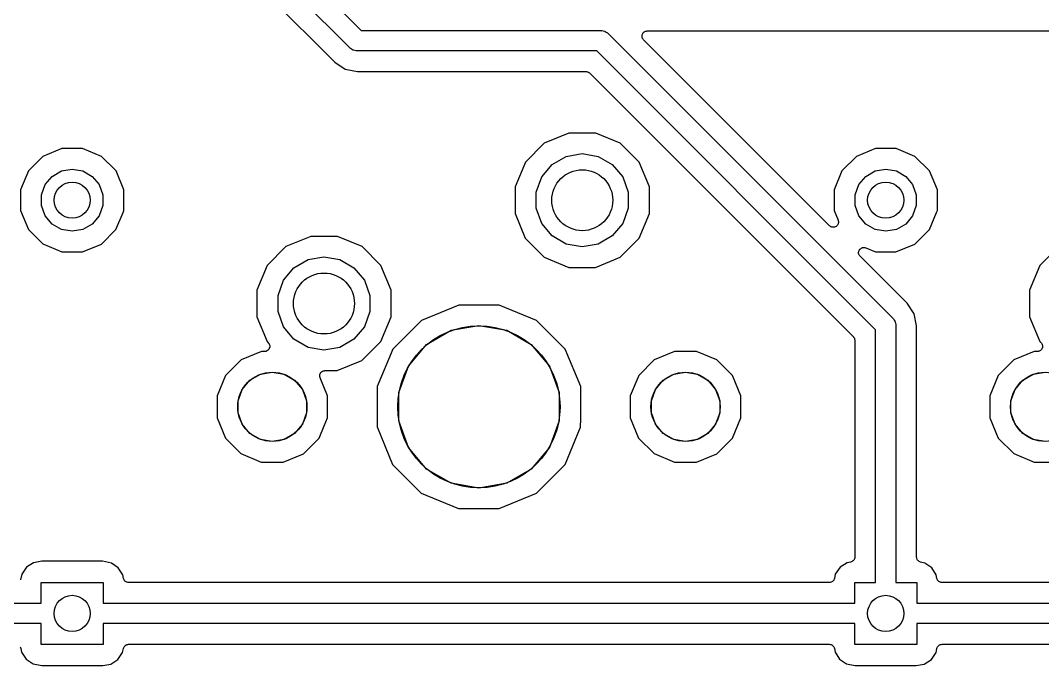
# Model space of a CAD drawing. Extents: x 36 to 201, y -145 to -29.
# Drawn here: x 143.73 to 168.86, y -66.36 to -50.5 of the extents above; entities that cross this region are included whole.
import ezdxf

# ---------------------------------------------------------------- set-up
doc = ezdxf.new("R2010")
doc.units = 0
doc.header["$MEASUREMENT"] = 0
doc.layers.add('BLACK', color=7, linetype='CONTINUOUS')

msp = doc.modelspace()

# ---------------------------------------------------------------- linework, layer by layer
at = {"layer": 'Black'}
for p, q in [((150.25, -48.8964), (152.104, -50.75)), ((151.823, -51.1768), (149.823, -49.1768)), ((149.473, -49.5448), (151.455, -51.5271)), ((152.104, -50.75), (158, -50.75)), ((158, -50.75), (158.011, -50.7519)), ((158.011, -50.7519), (158.022, -50.751)), ((158.022, -50.751), (158.053, -50.7594)), ((158.053, -50.7594), (158.086, -50.7651)), ((159.104, -50.7623), (159.12, -50.7609)), ((159.12, -50.7609), (159.137, -50.758)), ((159.137, -50.758), (176.633, -50.758)), ((158.086, -50.7651), (158.095, -50.7706)), ((158.095, -50.7706), (158.106, -50.7734)), ((158.106, -50.7734), (158.132, -50.7922)), ((158.132, -50.7922), (158.161, -50.8085)), ((158.161, -50.8085), (158.168, -50.8169)), ((158.168, -50.8169), (158.177, -50.8232)), ((158.177, -50.8232), (165.177, -57.8232)), ((159.01, -50.8961), (159.012, -50.8795)), ((159.012, -50.9015), (159.01, -50.8961)), ((159.012, -50.8629), (159.013, -50.8577)), ((159.012, -50.8795), (159.012, -50.8629)), ((159.012, -50.9071), (159.012, -50.9015)), ((159.017, -50.9226), (159.012, -50.9071)), ((159.013, -50.8577), (159.014, -50.8521)), ((159.014, -50.8521), (159.021, -50.8371)), ((159.021, -50.9387), (159.017, -50.9226)), ((159.021, -50.8371), (159.027, -50.8215)), ((159.025, -50.9432), (159.021, -50.9387)), ((159.027, -50.9485), (159.025, -50.9432)), ((159.027, -50.8215), (159.03, -50.8172)), ((159.037, -50.9612), (159.027, -50.9485)), ((159.03, -50.8172), (159.033, -50.8122)), ((159.033, -50.8122), (159.044, -50.8004)), ((159.047, -50.9748), (159.037, -50.9612)), ((159.044, -50.8004), (159.055, -50.7877)), ((163.622, -55.5498), (159.047, -50.9748)), ((159.055, -50.7877), (159.06, -50.7849)), ((159.06, -50.7849), (159.064, -50.781)), ((159.064, -50.781), (159.079, -50.774)), ((159.079, -50.774), (159.093, -50.7657)), ((159.093, -50.7657), (159.099, -50.7647)), ((159.099, -50.7647), (159.104, -50.7623)), ((151.832, -51.1831), (151.823, -51.1768)), ((151.839, -51.1915), (151.832, -51.1831)), ((151.868, -51.2078), (151.839, -51.1915)), ((151.894, -51.2266), (151.868, -51.2078)), ((151.905, -51.2294), (151.894, -51.2266)), ((151.914, -51.2349), (151.905, -51.2294)), ((151.947, -51.2406), (151.914, -51.2349)), ((151.978, -51.249), (151.947, -51.2406)), ((151.989, -51.2481), (151.978, -51.249)), ((152, -51.25), (151.989, -51.2481)), ((157.896, -51.25), (152, -51.25)), ((164.75, -58.1036), (157.896, -51.25)), ((151.455, -51.5271), (151.711, -51.698)), ((151.711, -51.698), (152.013, -51.758)), ((152.013, -51.758), (157.633, -51.758)), ((157.633, -51.758), (157.639, -51.759)), ((157.639, -51.759), (157.644, -51.7585)), ((157.644, -51.7585), (157.661, -51.7628)), ((157.661, -51.7628), (157.677, -51.7657)), ((157.677, -51.7657), (157.682, -51.7685)), ((157.682, -51.7685), (157.687, -51.7699)), ((157.687, -51.7699), (157.701, -51.7794)), ((157.701, -51.7794), (157.715, -51.7877)), ((157.715, -51.7877), (157.719, -51.792)), ((157.719, -51.792), (157.723, -51.7952)), ((157.723, -51.7952), (164.205, -58.2768)), ((157.213, -53.2687), (156.606, -53.5195)), ((157.87, -53.2693), (157.213, -53.2687)), ((158.476, -53.5212), (157.87, -53.2693)), ((156.606, -53.5195), (156.141, -53.9836)), ((158.94, -53.986), (158.476, -53.5212)), ((144.748, -53.6498), (144.282, -53.8427)), ((145.254, -53.6502), (144.748, -53.6498)), ((145.72, -53.844), (145.254, -53.6502)), ((157.148, -53.8418), (157.54, -53.7726)), ((157.54, -53.7726), (157.932, -53.8418)), ((164.748, -53.6498), (164.282, -53.8427)), ((165.254, -53.6502), (164.748, -53.6498)), ((165.72, -53.844), (165.254, -53.6502)), ((144.282, -53.8427), (143.924, -54.1997)), ((146.077, -54.2015), (145.72, -53.844)), ((156.141, -53.9836), (155.889, -54.5902)), ((156.802, -54.0411), (157.148, -53.8418)), ((157.932, -53.8418), (158.278, -54.0411)), ((159.191, -54.593), (158.94, -53.986)), ((164.282, -53.8427), (163.924, -54.1997)), ((166.077, -54.2015), (165.72, -53.844)), ((143.924, -54.1997), (143.73, -54.6663)), ((144.508, -54.334), (144.738, -54.2012)), ((144.738, -54.2012), (145, -54.1551)), ((145, -54.1551), (145.262, -54.2012)), ((145.262, -54.2012), (145.492, -54.334)), ((146.27, -54.6685), (146.077, -54.2015)), ((156.546, -54.3463), (156.802, -54.0411)), ((158.278, -54.0411), (158.534, -54.3463)), ((163.924, -54.1997), (163.73, -54.6663)), ((164.508, -54.334), (164.738, -54.2012)), ((164.738, -54.2012), (165, -54.1551)), ((165, -54.1551), (165.262, -54.2012)), ((165.262, -54.2012), (165.492, -54.334)), ((166.27, -54.6685), (166.077, -54.2015)), ((144.338, -54.5375), (144.508, -54.334)), ((145.492, -54.334), (145.662, -54.5375)), ((156.41, -54.7208), (156.546, -54.3463)), ((158.534, -54.3463), (158.67, -54.7208)), ((164.338, -54.5375), (164.508, -54.334)), ((165.492, -54.334), (165.662, -54.5375)), ((143.73, -54.6663), (143.73, -55.1715)), ((144.247, -54.7872), (144.338, -54.5375)), ((145.662, -54.5375), (145.753, -54.7872)), ((146.27, -55.1737), (146.27, -54.6685)), ((155.889, -54.5902), (155.889, -55.247)), ((156.41, -55.1192), (156.41, -54.7208)), ((158.67, -54.7208), (158.67, -55.1192)), ((159.191, -55.2498), (159.191, -54.593)), ((163.73, -54.6663), (163.73, -55.1715)), ((164.247, -54.7872), (164.338, -54.5375)), ((165.662, -54.5375), (165.753, -54.7872)), ((166.27, -55.1737), (166.27, -54.6685)), ((144.247, -55.0528), (144.247, -54.7872)), ((145.753, -54.7872), (145.753, -55.0528)), ((164.247, -55.0528), (164.247, -54.7872)), ((165.753, -54.7872), (165.753, -55.0528)), ((143.73, -55.1715), (143.923, -55.6385)), ((144.338, -55.3025), (144.247, -55.0528)), ((145.753, -55.0528), (145.662, -55.3025)), ((146.076, -55.6403), (146.249, -55.2234)), ((146.249, -55.2234), (146.27, -55.1737)), ((146.249, -55.2234), (146.249, -55.2234)), ((155.889, -55.247), (156.14, -55.854)), ((156.546, -55.4937), (156.41, -55.1192)), ((158.67, -55.1192), (158.534, -55.4937)), ((158.939, -55.8564), (159.191, -55.2498)), ((163.73, -55.1715), (163.829, -55.4115)), ((164.338, -55.3025), (164.247, -55.0528)), ((165.753, -55.0528), (165.662, -55.3025)), ((166.076, -55.6403), (166.249, -55.2234)), ((166.249, -55.2234), (166.27, -55.1737)), ((166.249, -55.2234), (166.249, -55.2234)), ((144.508, -55.506), (144.338, -55.3025)), ((144.738, -55.6388), (144.508, -55.506)), ((145.492, -55.506), (145.262, -55.6388)), ((145.662, -55.3025), (145.492, -55.506)), ((156.802, -55.7989), (156.546, -55.4937)), ((158.534, -55.4937), (158.278, -55.7989)), ((163.814, -55.5348), (163.812, -55.5374)), ((163.816, -55.5328), (163.814, -55.5348)), ((163.824, -55.5154), (163.816, -55.5328)), ((163.833, -55.4983), (163.824, -55.5154)), ((163.829, -55.4115), (163.833, -55.4303)), ((163.833, -55.4303), (163.838, -55.4489)), ((163.834, -55.4928), (163.833, -55.4954)), ((163.833, -55.4954), (163.833, -55.4983)), ((163.836, -55.4737), (163.834, -55.4928)), ((163.838, -55.4546), (163.836, -55.4737)), ((163.838, -55.4489), (163.838, -55.4518)), ((163.838, -55.4518), (163.838, -55.4546)), ((164.508, -55.506), (164.338, -55.3025)), ((164.738, -55.6388), (164.508, -55.506)), ((165.492, -55.506), (165.262, -55.6388)), ((165.662, -55.3025), (165.492, -55.506)), ((143.923, -55.6385), (144.28, -55.996)), ((145, -55.6849), (144.738, -55.6388)), ((145.262, -55.6388), (145, -55.6849)), ((145.718, -55.9973), (146.076, -55.6403)), ((163.638, -55.5608), (163.622, -55.5498)), ((163.653, -55.5726), (163.638, -55.5608)), ((163.656, -55.5734), (163.653, -55.5726)), ((163.658, -55.5751), (163.656, -55.5734)), ((163.676, -55.5801), (163.658, -55.5751)), ((163.695, -55.5859), (163.676, -55.5801)), ((163.698, -55.5858), (163.695, -55.5859)), ((163.7, -55.5865), (163.698, -55.5858)), ((163.72, -55.5848), (163.7, -55.5865)), ((163.739, -55.584), (163.72, -55.5848)), ((163.742, -55.5829), (163.739, -55.584)), ((163.744, -55.5827), (163.742, -55.5829)), ((163.762, -55.5745), (163.744, -55.5827)), ((163.78, -55.5671), (163.762, -55.5745)), ((163.782, -55.5652), (163.78, -55.5671)), ((163.784, -55.564), (163.782, -55.5652)), ((163.798, -55.5504), (163.784, -55.564)), ((163.812, -55.5374), (163.798, -55.5504)), ((165, -55.6849), (164.738, -55.6388)), ((165.262, -55.6388), (165, -55.6849)), ((165.718, -55.9973), (166.076, -55.6403)), ((144.28, -55.996), (144.746, -56.1898)), ((145.252, -56.1902), (145.718, -55.9973)), ((150.863, -55.8087), (150.256, -56.0595)), ((151.52, -55.8093), (150.863, -55.8087)), ((152.126, -56.0612), (151.52, -55.8093)), ((156.14, -55.854), (156.604, -56.3188)), ((157.148, -55.9982), (156.802, -55.7989)), ((157.54, -56.0674), (157.148, -55.9982)), ((157.932, -55.9982), (157.54, -56.0674)), ((158.278, -55.7989), (157.932, -55.9982)), ((158.474, -56.3205), (158.939, -55.8564)), ((165.252, -56.1902), (165.718, -55.9973)), ((144.746, -56.1898), (145.252, -56.1902)), ((150.256, -56.0595), (149.791, -56.5236)), ((152.59, -56.526), (152.126, -56.0612)), ((164.333, -56.2195), (164.335, -56.2002)), ((164.334, -56.2221), (164.333, -56.2195)), ((164.334, -56.2249), (164.334, -56.2221)), ((164.34, -56.2434), (164.334, -56.2249)), ((164.335, -56.2002), (164.336, -56.1808)), ((164.336, -56.1808), (164.337, -56.1783)), ((164.337, -56.1756), (164.346, -56.158)), ((164.337, -56.1783), (164.337, -56.1756)), ((164.345, -56.2621), (164.34, -56.2434)), ((164.346, -56.2643), (164.345, -56.2621)), ((164.346, -56.158), (164.353, -56.1401)), ((164.347, -56.267), (164.346, -56.2643)), ((164.359, -56.2824), (164.347, -56.267)), ((164.353, -56.1401), (164.355, -56.1381)), ((164.355, -56.1381), (164.356, -56.1356)), ((164.356, -56.1356), (164.37, -56.1219)), ((164.37, -56.2982), (164.359, -56.2824)), ((164.37, -56.1219), (164.383, -56.1076)), ((164.383, -56.1076), (164.385, -56.1063)), ((164.385, -56.1063), (164.387, -56.1044)), ((164.387, -56.1044), (164.405, -56.0962)), ((164.405, -56.0962), (164.422, -56.0873)), ((164.422, -56.0873), (164.425, -56.0869)), ((164.425, -56.0869), (164.427, -56.0858)), ((164.427, -56.0858), (164.446, -56.0841)), ((164.446, -56.0841), (164.466, -56.0815)), ((164.466, -56.0815), (164.468, -56.0821)), ((164.468, -56.0821), (164.471, -56.0819)), ((164.471, -56.0819), (164.49, -56.0869)), ((164.49, -56.0869), (164.509, -56.0911)), ((164.509, -56.0911), (164.746, -56.1898)), ((164.746, -56.1898), (165.252, -56.1902)), ((169.256, -56.0595), (168.791, -56.5236)), ((149.791, -56.5236), (149.539, -57.1302)), ((150.452, -56.5811), (150.798, -56.3818)), ((150.798, -56.3818), (151.19, -56.3126)), ((151.19, -56.3126), (151.582, -56.3818)), ((151.582, -56.3818), (151.928, -56.5811)), ((152.841, -57.133), (152.59, -56.526)), ((156.604, -56.3188), (157.21, -56.5707)), ((157.867, -56.5713), (158.474, -56.3205)), ((165.527, -57.4552), (164.37, -56.2982)), ((168.791, -56.5236), (168.539, -57.1302)), ((150.196, -56.8863), (150.452, -56.5811)), ((151.928, -56.5811), (152.184, -56.8863)), ((157.21, -56.5707), (157.867, -56.5713)), ((150.06, -57.2608), (150.196, -56.8863)), ((152.184, -56.8863), (152.32, -57.2608)), ((149.539, -57.1302), (149.539, -57.787)), ((150.06, -57.6592), (150.06, -57.2608)), ((152.32, -57.2608), (152.32, -57.6592)), ((152.841, -57.7898), (152.841, -57.133)), ((168.539, -57.1302), (168.539, -57.787)), ((154.505, -57.4977), (153.585, -57.8778)), ((155.5, -57.4985), (154.505, -57.4977)), ((156.419, -57.8802), (155.5, -57.4985)), ((165.698, -57.7109), (165.527, -57.4552)), ((149.539, -57.787), (149.79, -58.394)), ((150.196, -58.0337), (150.06, -57.6592)), ((152.32, -57.6592), (152.184, -58.0337)), ((152.589, -58.3964), (152.841, -57.7898)), ((165.758, -58.0125), (165.698, -57.7109)), ((168.539, -57.787), (168.79, -58.394)), ((150.452, -58.3389), (150.196, -58.0337)), ((152.184, -58.0337), (151.928, -58.3389)), ((153.585, -57.8778), (152.88, -58.5809)), ((154.315, -58.1192), (155, -57.9985)), ((155, -57.9985), (155.685, -58.1192)), ((157.122, -58.5846), (156.419, -57.8802)), ((165.177, -57.8232), (165.183, -57.8322)), ((165.183, -57.8322), (165.192, -57.8393)), ((165.192, -57.8393), (165.208, -57.8676)), ((165.208, -57.8676), (165.227, -57.8943)), ((165.227, -57.8943), (165.229, -57.905)), ((165.229, -57.905), (165.235, -57.9145)), ((165.235, -57.9145), (165.241, -57.9467)), ((165.241, -57.9467), (165.249, -57.9782)), ((165.249, -57.9782), (165.248, -57.9892)), ((165.248, -57.9892), (165.25, -58)), ((165.25, -58), (165.25, -64.318)), ((165.758, -60.2943), (165.758, -58.0125)), ((153.713, -58.4667), (154.315, -58.1192)), ((155.685, -58.1192), (156.287, -58.4667)), ((164.205, -58.2768), (164.208, -58.2814)), ((164.208, -58.2814), (164.212, -58.2849)), ((164.212, -58.2849), (164.221, -58.2993)), ((164.221, -58.2993), (164.23, -58.3129)), ((164.75, -64.318), (164.75, -58.1036)), ((149.79, -58.394), (149.82, -58.4242)), ((149.82, -58.4242), (149.829, -58.4378)), ((149.829, -58.4378), (149.84, -58.4505)), ((149.84, -58.4505), (149.842, -58.4558)), ((149.842, -58.4558), (149.845, -58.4604)), ((149.845, -58.4604), (149.849, -58.4764)), ((149.852, -58.5469), (149.845, -58.5619)), ((149.849, -58.4764), (149.855, -58.492)), ((149.853, -58.5413), (149.852, -58.5469)), ((149.855, -58.5361), (149.853, -58.5413)), ((149.855, -58.492), (149.855, -58.4976)), ((149.855, -58.4976), (149.856, -58.503)), ((149.856, -58.503), (149.855, -58.5195)), ((149.855, -58.5195), (149.855, -58.5361)), ((150.798, -58.5382), (150.452, -58.3389)), ((151.19, -58.6074), (150.798, -58.5382)), ((151.582, -58.5382), (151.19, -58.6074)), ((151.928, -58.3389), (151.582, -58.5382)), ((152.124, -58.8605), (152.589, -58.3964)), ((153.267, -58.9992), (153.713, -58.4667)), ((156.287, -58.4667), (156.733, -58.9992)), ((164.23, -58.3129), (164.232, -58.3183)), ((164.232, -58.3183), (164.234, -58.3231)), ((164.234, -58.3231), (164.237, -58.3395)), ((164.237, -58.3395), (164.242, -58.3555)), ((164.242, -58.3555), (164.241, -58.3611)), ((164.241, -58.3611), (164.242, -58.3666)), ((164.242, -58.3666), (164.242, -63.6937)), ((168.79, -58.394), (168.82, -58.4242)), ((168.82, -58.4242), (168.829, -58.4378)), ((168.829, -58.4378), (168.84, -58.4505)), ((168.84, -58.4505), (168.842, -58.4558)), ((168.842, -58.4558), (168.845, -58.4604)), ((168.845, -58.4604), (168.849, -58.4764)), ((168.852, -58.5469), (168.845, -58.5619)), ((168.849, -58.4764), (168.855, -58.492)), ((168.853, -58.5413), (168.852, -58.5469)), ((168.855, -58.5361), (168.853, -58.5413)), ((168.855, -58.492), (168.855, -58.4976)), ((168.855, -58.4976), (168.856, -58.503)), ((168.856, -58.503), (168.855, -58.5195)), ((168.855, -58.5195), (168.855, -58.5361)), ((149.651, -58.6409), (149.151, -58.8473)), ((149.73, -58.6409), (149.651, -58.6409)), ((149.746, -58.6381), (149.73, -58.6409)), ((149.763, -58.6366), (149.746, -58.6381)), ((149.768, -58.6343), (149.763, -58.6366)), ((149.773, -58.6333), (149.768, -58.6343)), ((149.788, -58.625), (149.773, -58.6333)), ((149.803, -58.618), (149.788, -58.625)), ((149.807, -58.6141), (149.803, -58.618)), ((149.811, -58.6113), (149.807, -58.6141)), ((149.822, -58.5986), (149.811, -58.6113)), ((149.834, -58.5869), (149.822, -58.5986)), ((149.836, -58.5818), (149.834, -58.5869)), ((149.84, -58.5775), (149.836, -58.5818)), ((149.845, -58.5619), (149.84, -58.5775)), ((152.88, -58.5809), (152.499, -59.5002)), ((157.502, -59.5045), (157.122, -58.5846)), ((159.811, -58.6409), (159.311, -58.8473)), ((160.351, -58.6413), (159.811, -58.6409)), ((160.851, -58.8487), (160.351, -58.6413)), ((168.651, -58.6409), (168.151, -58.8473)), ((168.73, -58.6409), (168.651, -58.6409)), ((168.746, -58.6381), (168.73, -58.6409)), ((168.763, -58.6366), (168.746, -58.6381)), ((168.768, -58.6343), (168.763, -58.6366)), ((168.773, -58.6333), (168.768, -58.6343)), ((168.788, -58.625), (168.773, -58.6333)), ((168.803, -58.618), (168.788, -58.625)), ((168.807, -58.6141), (168.803, -58.618)), ((168.811, -58.6113), (168.807, -58.6141)), ((168.822, -58.5986), (168.811, -58.6113)), ((168.834, -58.5869), (168.822, -58.5986)), ((168.836, -58.5818), (168.834, -58.5869)), ((168.84, -58.5775), (168.836, -58.5818)), ((168.845, -58.5619), (168.84, -58.5775)), ((149.151, -58.8473), (148.769, -59.2292)), ((151.517, -59.1113), (152.124, -58.8605)), ((153.029, -59.6524), (153.267, -58.9992)), ((156.733, -58.9992), (156.971, -59.6524)), ((159.311, -58.8473), (158.929, -59.2292)), ((161.233, -59.2313), (160.851, -58.8487)), ((168.151, -58.8473), (167.769, -59.2292)), ((148.769, -59.2292), (148.561, -59.7285)), ((149.371, -59.3457), (149.628, -59.1974)), ((149.628, -59.1974), (149.92, -59.1458)), ((149.92, -59.1458), (150.212, -59.1974)), ((150.212, -59.1974), (150.469, -59.3457)), ((151.086, -59.2434), (151.088, -59.2297)), ((151.088, -59.2516), (151.086, -59.2434)), ((151.088, -59.2159), (151.091, -59.208)), ((151.088, -59.2297), (151.088, -59.2159)), ((151.088, -59.26), (151.088, -59.2516)), ((151.093, -59.273), (151.088, -59.26)), ((151.091, -59.208), (151.092, -59.1997)), ((151.092, -59.1997), (151.098, -59.1874)), ((151.096, -59.2865), (151.093, -59.273)), ((151.279, -59.7309), (151.096, -59.2865)), ((151.098, -59.1874), (151.103, -59.1744)), ((151.103, -59.1744), (151.108, -59.168)), ((151.108, -59.168), (151.112, -59.1606)), ((151.112, -59.1606), (151.122, -59.1513)), ((151.122, -59.1513), (151.131, -59.1407)), ((151.131, -59.1407), (151.139, -59.1365)), ((151.139, -59.1365), (151.145, -59.1308)), ((151.145, -59.1308), (151.158, -59.1256)), ((151.158, -59.1256), (151.17, -59.1186)), ((151.17, -59.1186), (151.178, -59.1172)), ((151.178, -59.1172), (151.186, -59.114)), ((151.186, -59.114), (151.199, -59.1134)), ((151.199, -59.1134), (151.213, -59.111)), ((151.213, -59.111), (151.517, -59.1113)), ((158.929, -59.2292), (158.721, -59.7285)), ((159.531, -59.3457), (159.788, -59.1974)), ((159.788, -59.1974), (160.08, -59.1458)), ((160.08, -59.1458), (160.372, -59.1974)), ((160.372, -59.1974), (160.629, -59.3457)), ((161.439, -59.7309), (161.233, -59.2313)), ((167.769, -59.2292), (167.561, -59.7285)), ((168.371, -59.3457), (168.628, -59.1974)), ((168.628, -59.1974), (168.92, -59.1458)), ((149.18, -59.5729), (149.371, -59.3457)), ((150.469, -59.3457), (150.66, -59.5729)), ((152.499, -59.5002), (152.498, -60.4955)), ((157.502, -60.2942), (157.502, -59.5045)), ((159.34, -59.5729), (159.531, -59.3457)), ((160.629, -59.3457), (160.82, -59.5729)), ((168.18, -59.5729), (168.371, -59.3457)), ((148.561, -59.7285), (148.561, -60.2691)), ((149.079, -59.8517), (149.18, -59.5729)), ((150.66, -59.5729), (150.761, -59.8517)), ((151.279, -60.2715), (151.279, -59.7309)), ((153.029, -60.3476), (153.029, -59.6524)), ((156.971, -59.6524), (156.971, -60.3476)), ((158.721, -59.7285), (158.721, -60.2691)), ((159.239, -59.8517), (159.34, -59.5729)), ((160.82, -59.5729), (160.921, -59.8517)), ((161.439, -60.2715), (161.439, -59.7309)), ((167.561, -59.7285), (167.561, -60.2691)), ((168.079, -59.8517), (168.18, -59.5729)), ((149.079, -60.1483), (149.079, -59.8517)), ((150.761, -59.8517), (150.761, -60.1483)), ((159.239, -60.1483), (159.239, -59.8517)), ((160.921, -59.8517), (160.921, -60.1483)), ((168.079, -60.1483), (168.079, -59.8517)), ((148.561, -60.2691), (148.767, -60.7687)), ((149.18, -60.4271), (149.079, -60.1483)), ((150.761, -60.1483), (150.66, -60.4271)), ((151.195, -60.4719), (151.279, -60.2715)), ((157.501, -60.4998), (157.502, -60.2942)), ((157.502, -60.2942), (157.502, -60.2942)), ((158.721, -60.2691), (158.927, -60.7687)), ((159.34, -60.4271), (159.239, -60.1483)), ((160.921, -60.1483), (160.82, -60.4271)), ((161.231, -60.7708), (161.439, -60.2715)), ((165.758, -63.6955), (165.758, -60.2943)), ((167.561, -60.2691), (167.767, -60.7687)), ((168.18, -60.4271), (168.079, -60.1483)), ((149.371, -60.6543), (149.18, -60.4271)), ((150.66, -60.4271), (150.469, -60.6543)), ((151.071, -60.7708), (151.195, -60.4719)), ((152.498, -60.4955), (152.878, -61.4154)), ((153.267, -61.0008), (153.029, -60.3476)), ((156.971, -60.3476), (156.733, -61.0008)), ((157.12, -61.4191), (157.501, -60.4998)), ((159.531, -60.6543), (159.34, -60.4271)), ((160.82, -60.4271), (160.629, -60.6543)), ((168.371, -60.6543), (168.18, -60.4271)), ((148.767, -60.7687), (149.149, -61.1513)), ((149.628, -60.8026), (149.371, -60.6543)), ((149.92, -60.8541), (149.628, -60.8026)), ((150.212, -60.8026), (149.92, -60.8541)), ((150.469, -60.6543), (150.212, -60.8026)), ((150.689, -61.1527), (151.071, -60.7708)), ((158.927, -60.7687), (159.309, -61.1513)), ((159.788, -60.8026), (159.531, -60.6543)), ((160.08, -60.8541), (159.788, -60.8026)), ((160.372, -60.8026), (160.08, -60.8541)), ((160.629, -60.6543), (160.372, -60.8026)), ((160.849, -61.1527), (161.231, -60.7708)), ((167.767, -60.7687), (168.149, -61.1513)), ((168.628, -60.8026), (168.371, -60.6543)), ((168.92, -60.8541), (168.628, -60.8026)), ((153.713, -61.5332), (153.267, -61.0008)), ((156.733, -61.0008), (156.287, -61.5332)), ((149.149, -61.1513), (149.649, -61.3587)), ((150.189, -61.3591), (150.689, -61.1527)), ((159.309, -61.1513), (159.809, -61.3587)), ((160.349, -61.3591), (160.849, -61.1527)), ((168.149, -61.1513), (168.649, -61.3587)), ((149.649, -61.3587), (150.189, -61.3591)), ((152.878, -61.4154), (153.581, -62.1198)), ((154.315, -61.8808), (153.713, -61.5332)), ((156.287, -61.5332), (155.685, -61.8808)), ((156.415, -62.1222), (157.12, -61.4191)), ((159.809, -61.3587), (160.349, -61.3591)), ((168.649, -61.3587), (169.189, -61.3591)), ((155, -62.0015), (154.315, -61.8808)), ((155.685, -61.8808), (155, -62.0015)), ((153.581, -62.1198), (154.5, -62.5015)), ((155.495, -62.5023), (156.415, -62.1222)), ((154.5, -62.5015), (155.495, -62.5023)), ((144.25, -63.7976), (144.051, -63.8351)), ((145.749, -63.7976), (144.25, -63.7976)), ((145.963, -63.8409), (145.749, -63.7976)), ((164.138, -63.8185), (164.051, -63.8351)), ((164.158, -63.811), (164.138, -63.8185)), ((164.178, -63.8037), (164.158, -63.811)), ((164.179, -63.8032), (164.178, -63.8037)), ((164.18, -63.803), (164.179, -63.8032)), ((164.196, -63.789), (164.18, -63.803)), ((164.212, -63.7753), (164.196, -63.789)), ((164.213, -63.7747), (164.212, -63.7753)), ((164.224, -63.7557), (164.213, -63.7742)), ((164.213, -63.7742), (164.213, -63.7747)), ((164.234, -63.7371), (164.224, -63.7557)), ((164.235, -63.7358), (164.234, -63.7364)), ((164.234, -63.7364), (164.234, -63.7371)), ((164.238, -63.7147), (164.235, -63.7358)), ((164.242, -63.6937), (164.238, -63.7147)), ((165.762, -63.7156), (165.758, -63.6955)), ((165.765, -63.7359), (165.762, -63.7156)), ((165.765, -63.7373), (165.765, -63.7359)), ((165.766, -63.7389), (165.765, -63.7373)), ((165.776, -63.7567), (165.766, -63.7389)), ((165.786, -63.7746), (165.776, -63.7567)), ((165.787, -63.7757), (165.786, -63.7746)), ((165.788, -63.7771), (165.787, -63.7757)), ((165.803, -63.7903), (165.788, -63.7771)), ((165.819, -63.8038), (165.803, -63.7903)), ((165.82, -63.8044), (165.819, -63.8038)), ((165.821, -63.8055), (165.82, -63.8044)), ((165.841, -63.8125), (165.821, -63.8055)), ((165.86, -63.8199), (165.841, -63.8125)), ((165.963, -63.8409), (165.86, -63.8199)), ((143.877, -63.9468), (143.761, -64.1165)), ((144.051, -63.8351), (143.877, -63.9468)), ((146.133, -63.9569), (145.963, -63.8409)), ((146.245, -64.1305), (146.133, -63.9569)), ((163.877, -63.9468), (163.761, -64.1165)), ((164.051, -63.8351), (163.877, -63.9468)), ((166.133, -63.9569), (165.963, -63.8409)), ((166.245, -64.1305), (166.133, -63.9569)), ((143.732, -64.2393), (143.725, -64.2585)), ((143.74, -64.2202), (143.732, -64.2393)), ((143.761, -64.1165), (143.74, -64.2202)), ((144.238, -64.83), (144.238, -64.318)), ((144.238, -64.318), (145.762, -64.318)), ((145.762, -64.318), (145.762, -64.83)), ((146.261, -64.2185), (146.245, -64.1305)), ((146.269, -64.2385), (146.261, -64.2185)), ((146.276, -64.2585), (146.269, -64.2385)), ((146.277, -64.2591), (146.276, -64.2585)), ((146.277, -64.2598), (146.277, -64.2591)), ((146.291, -64.276), (146.277, -64.2598)), ((146.305, -64.2923), (146.291, -64.276)), ((146.305, -64.2927), (146.305, -64.2923)), ((146.306, -64.2932), (146.305, -64.2927)), ((146.324, -64.3037), (146.306, -64.2932)), ((146.343, -64.3143), (146.324, -64.3037)), ((146.344, -64.3145), (146.343, -64.3143)), ((146.344, -64.3148), (146.344, -64.3145)), ((146.365, -64.3183), (146.344, -64.3148)), ((146.386, -64.322), (146.365, -64.3183)), ((163.615, -64.322), (146.386, -64.322)), ((163.636, -64.3184), (163.615, -64.322)), ((163.656, -64.3154), (163.636, -64.3184)), ((163.657, -64.3146), (163.656, -64.3154)), ((163.659, -64.3143), (163.657, -64.3146)), ((163.677, -64.3041), (163.659, -64.3143)), ((163.695, -64.2943), (163.677, -64.3041)), ((163.696, -64.2931), (163.695, -64.2943)), ((163.697, -64.2923), (163.696, -64.2931)), ((163.71, -64.2766), (163.697, -64.2923)), ((163.724, -64.2613), (163.71, -64.2766)), ((163.725, -64.2585), (163.724, -64.2597)), ((163.724, -64.2597), (163.724, -64.2613)), ((163.732, -64.2393), (163.725, -64.2585)), ((163.74, -64.2202), (163.732, -64.2393)), ((163.761, -64.1165), (163.74, -64.2202)), ((164.238, -64.83), (164.238, -64.318)), ((164.238, -64.318), (164.75, -64.318)), ((165.25, -64.318), (165.762, -64.318)), ((165.762, -64.318), (165.762, -64.83)), ((166.261, -64.2185), (166.245, -64.1305)), ((166.269, -64.2385), (166.261, -64.2185)), ((166.276, -64.2585), (166.269, -64.2385)), ((166.277, -64.2591), (166.276, -64.2585)), ((166.277, -64.2598), (166.277, -64.2591)), ((166.291, -64.276), (166.277, -64.2598)), ((166.305, -64.2923), (166.291, -64.276)), ((166.305, -64.2927), (166.305, -64.2923)), ((166.306, -64.2932), (166.305, -64.2927)), ((166.324, -64.3037), (166.306, -64.2932)), ((166.343, -64.3143), (166.324, -64.3037)), ((166.344, -64.3145), (166.343, -64.3143)), ((166.344, -64.3148), (166.344, -64.3145)), ((166.365, -64.3183), (166.344, -64.3148)), ((166.386, -64.322), (166.365, -64.3183)), ((181.987, -64.322), (166.386, -64.322)), ((127.762, -64.83), (144.238, -64.83)), ((145.762, -64.83), (164.238, -64.83)), ((165.762, -64.83), (182, -64.83)), ((144.238, -65.33), (127.762, -65.33)), ((144.238, -65.842), (144.238, -65.33)), ((164.238, -65.33), (145.762, -65.33)), ((145.762, -65.33), (145.762, -65.842)), ((164.238, -65.842), (164.238, -65.33)), ((181.896, -65.33), (165.762, -65.33)), ((165.762, -65.33), (165.762, -65.842)), ((146.364, -65.8416), (146.385, -65.838)), ((146.385, -65.838), (163.614, -65.838)), ((163.614, -65.838), (163.635, -65.8417)), ((166.364, -65.8416), (166.385, -65.838)), ((166.385, -65.838), (181.633, -65.838)), ((143.724, -65.9015), (143.731, -65.9215)), ((143.731, -65.9215), (143.739, -65.9415)), ((143.739, -65.9415), (143.755, -66.0295)), ((143.755, -66.0295), (143.867, -66.2031)), ((145.762, -65.842), (144.238, -65.842)), ((146.123, -66.2132), (146.239, -66.0435)), ((146.239, -66.0435), (146.26, -65.9398)), ((146.26, -65.9398), (146.268, -65.9207)), ((146.268, -65.9207), (146.275, -65.9015)), ((146.275, -65.9015), (146.276, -65.9003)), ((146.276, -65.8987), (146.29, -65.8834)), ((146.276, -65.9003), (146.276, -65.8987)), ((146.29, -65.8834), (146.303, -65.8677)), ((146.303, -65.8677), (146.304, -65.8669)), ((146.304, -65.8669), (146.305, -65.8657)), ((146.305, -65.8657), (146.323, -65.8559)), ((146.323, -65.8559), (146.341, -65.8457)), ((146.341, -65.8457), (146.343, -65.8454)), ((146.343, -65.8454), (146.344, -65.8446)), ((146.344, -65.8446), (146.364, -65.8416)), ((163.635, -65.8417), (163.656, -65.8452)), ((163.656, -65.8452), (163.656, -65.8455)), ((163.656, -65.8455), (163.657, -65.8457)), ((163.657, -65.8457), (163.676, -65.8563)), ((163.676, -65.8563), (163.694, -65.8668)), ((163.694, -65.8668), (163.695, -65.8673)), ((163.695, -65.8673), (163.695, -65.8677)), ((163.695, -65.8677), (163.709, -65.8841)), ((163.709, -65.8841), (163.723, -65.9002)), ((163.723, -65.9002), (163.723, -65.9009)), ((163.723, -65.9009), (163.724, -65.9015)), ((163.724, -65.9015), (163.731, -65.9215)), ((163.731, -65.9215), (163.739, -65.9415)), ((163.739, -65.9415), (163.755, -66.0295)), ((163.755, -66.0295), (163.867, -66.2031)), ((165.762, -65.842), (164.238, -65.842)), ((166.123, -66.2132), (166.239, -66.0435)), ((166.239, -66.0435), (166.26, -65.9398)), ((166.26, -65.9398), (166.268, -65.9207)), ((166.268, -65.9207), (166.275, -65.9015)), ((166.275, -65.9015), (166.276, -65.9003)), ((166.276, -65.8987), (166.29, -65.8834)), ((166.276, -65.9003), (166.276, -65.8987)), ((166.29, -65.8834), (166.303, -65.8677)), ((166.303, -65.8677), (166.304, -65.8669)), ((166.304, -65.8669), (166.305, -65.8657)), ((166.305, -65.8657), (166.323, -65.8559)), ((166.323, -65.8559), (166.341, -65.8457)), ((166.341, -65.8457), (166.343, -65.8454)), ((166.343, -65.8454), (166.344, -65.8446)), ((166.344, -65.8446), (166.364, -65.8416)), ((143.867, -66.2031), (144.037, -66.3191)), ((144.037, -66.3191), (144.251, -66.3624)), ((145.75, -66.3624), (145.949, -66.3249)), ((145.949, -66.3249), (146.123, -66.2132)), ((163.867, -66.2031), (164.037, -66.3191)), ((164.037, -66.3191), (164.251, -66.3624)), ((165.75, -66.3624), (165.949, -66.3249)), ((165.949, -66.3249), (166.123, -66.2132)), ((144.251, -66.3624), (145.75, -66.3624)), ((164.251, -66.3624), (165.75, -66.3624))]:
    msp.add_line(p, q, dxfattribs=at)
for centre, radius in [((157.54, -54.92), 0.7493), ((145, -54.92), 0.4445), ((165, -54.92), 0.4445), ((151.19, -57.46), 0.7493), ((155, -60), 1.9939), ((149.92, -60), 0.8509), ((160.08, -60), 0.8509), ((168.92, -60), 0.8509), ((145, -65.08), 0.4445), ((165, -65.08), 0.4445)]:
    msp.add_circle(centre, radius, dxfattribs=at)

doc.saveas('drawing.dxf')
